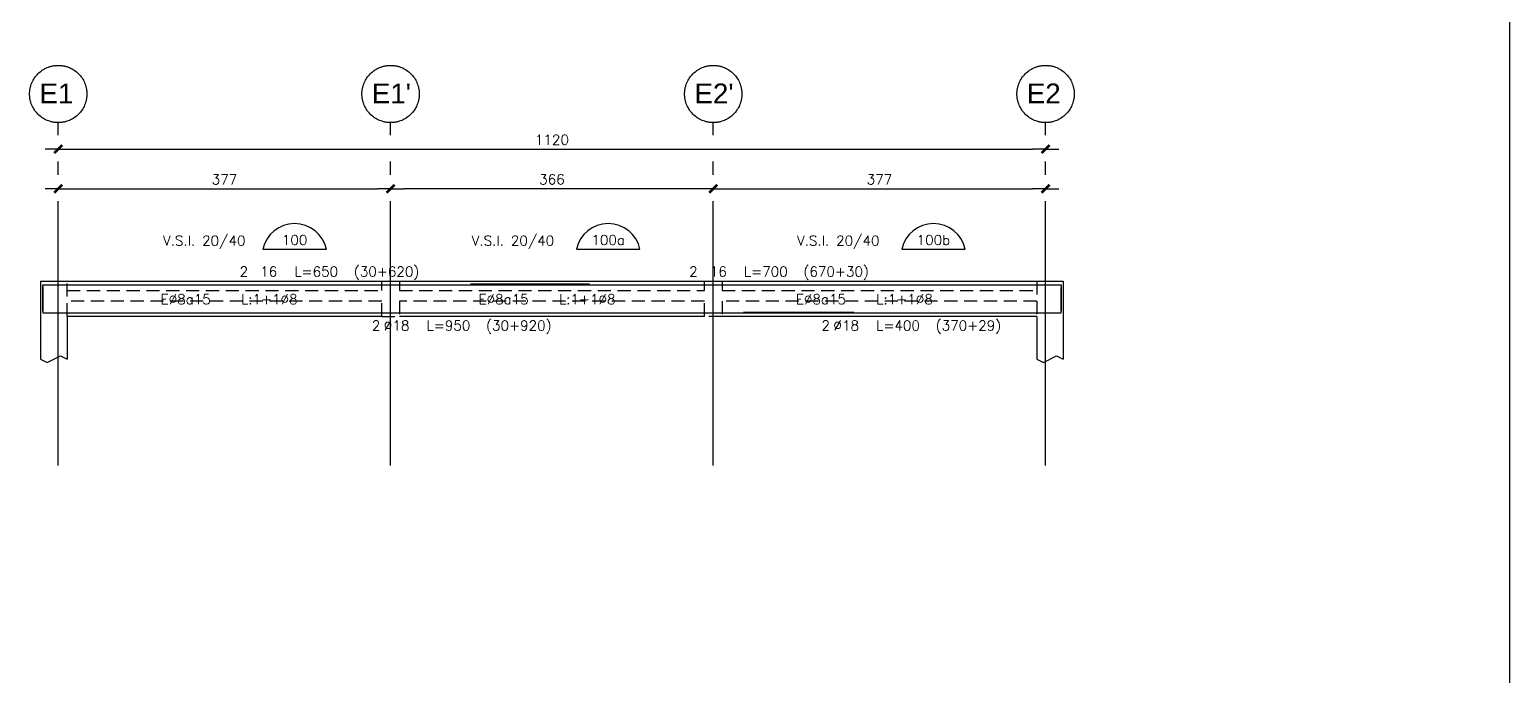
# Model space of a CAD drawing. Extents: x -6066 to 8175, y -13042 to 14234.
# Drawn here: x 4008 to 5687, y 1404 to 2137 of the extents above; entities that cross this region are included whole.
import ezdxf
from ezdxf.enums import TextEntityAlignment as Align

# ---------------------------------------------------------------- set-up
doc = ezdxf.new("R2010")
doc.units = 0
doc.header["$LTSCALE"] = 30
doc.header["$MEASUREMENT"] = 0
doc.linetypes.add('DASHED', pattern=[0.75, 0.5, -0.25])
doc.linetypes.add('EJES', pattern=[12.5, 10, -1, 0.5, -1])
doc.layers.get('0').update_dxf_attribs({"linetype": 'CONTINUOUS'})
for name, color, linetype in [('CONTORNOS', 3, 'CONTINUOUS'), ('RLA-CONTORNOS', 3, 'CONTINUOUS'), ('RLA-EJES', 1, 'EJES'), ('RLA-FE', 7, 'CONTINUOUS'), ('RLA-FORMATO', 7, 'CONTINUOUS'), ('RLA-SEGMENTOS1', 2, 'DASHED'), ('RLA-TEXTOS-FE', 9, 'CONTINUOUS'), ('RLA-TEXTOS1', 9, 'CONTINUOUS')]:
    doc.layers.add(name, color=color, linetype=linetype)
doc.styles.add('Arial_1', font='arial.ttf', dxfattribs={"height": 22.5})
doc.styles.add('ROMANS', font='romans.shx', dxfattribs={"height": 11.25})
doc.dimstyles.new('ING50', dxfattribs={"dimscale": 50, "dimtxt": 0.27, "dimasz": 0.3, "dimexe": 0, "dimexo": 0, "dimgap": 0.1, "dimtad": 1, "dimdec": 1, "dimzin": 12, "dimdsep": 46, "dimtxsty": 'ROMANS', "dimblk": 'TICK1', "dimblk1": 'TICK1', "dimblk2": 'TICK1', "dimcen": 0.09, "dimclrd": 2, "dimclre": 1, "dimclrt": 3, "dimadec": 0, "dimazin": 0, "dimtfac": 1, "dimtdec": 0, "dimtix": 1, "dimtmove": 2, "dimatfit": 3, "dimldrblk": 'TICK1', "dimfxl": 0, "dimfxlon": 1, "dimtolj": 1, "dimtzin": 0, "dimarcsym": 0})

# ---------------------------------------------------------------- blocks, each defined once
blk = doc.blocks.new('TICK1')
at = {"color": 2}
for points in [[(0, 0), (-1, 0)], [(0, 0), (1, 0)]]:
    blk.add_lwpolyline(points, dxfattribs=at)
at = {"color": 2, "const_width": 0.2}
blk.add_lwpolyline([(-0.3, -0.3), (0.3, 0.3)], dxfattribs=at)
blk = doc.blocks.new('*D80')
at = {"color": 2, "lineweight": -2, "transparency": 16777216}
blk.add_line((4055.8, 2001.4), (5145.8, 2001.4), dxfattribs=at)
at = {"color": 2, "lineweight": -2, "transparency": 16777216, "xscale": 15, "yscale": 15, "zscale": 15, "rotation": 180}
blk.add_blockref('TICK1', (4040.8, 2001.4), dxfattribs=at)
at = {"color": 2, "lineweight": -2, "transparency": 16777216, "xscale": 15, "yscale": 15, "zscale": 15}
blk.add_blockref('TICK1', (5160.8, 2001.4), dxfattribs=at)
at = {"color": 3, "transparency": 16777216, "insert": (4600.8, 2012), "char_height": 11.25, "attachment_point": 5, "style": 'ROMANS'}
blk.add_mtext('\\A1;1120', dxfattribs=at)
blk = doc.blocks.new('*D77')
at = {"color": 2, "lineweight": -2, "transparency": 16777216}
blk.add_line((4055.8, 1956.4), (4402.8, 1956.4), dxfattribs=at)
at = {"color": 2, "lineweight": -2, "transparency": 16777216, "xscale": 15, "yscale": 15, "zscale": 15, "rotation": 180}
blk.add_blockref('TICK1', (4040.8, 1956.4), dxfattribs=at)
at = {"color": 2, "lineweight": -2, "transparency": 16777216, "xscale": 15, "yscale": 15, "zscale": 15}
blk.add_blockref('TICK1', (4417.8, 1956.4), dxfattribs=at)
at = {"color": 3, "transparency": 16777216, "insert": (4229.3, 1967), "char_height": 11.25, "attachment_point": 5, "style": 'ROMANS'}
blk.add_mtext('\\A1;377', dxfattribs=at)
blk = doc.blocks.new('*D78')
at = {"color": 2, "lineweight": -2, "transparency": 16777216}
blk.add_line((4768.8, 1956.4), (4432.8, 1956.4), dxfattribs=at)
at = {"color": 2, "lineweight": -2, "transparency": 16777216, "xscale": 15, "yscale": 15, "zscale": 15, "rotation": 180}
blk.add_blockref('TICK1', (4417.8, 1956.4), dxfattribs=at)
at = {"color": 2, "lineweight": -2, "transparency": 16777216, "xscale": 15, "yscale": 15, "zscale": 15}
blk.add_blockref('TICK1', (4783.8, 1956.4), dxfattribs=at)
at = {"color": 3, "transparency": 16777216, "insert": (4600.8, 1967), "char_height": 11.25, "attachment_point": 5, "style": 'ROMANS'}
blk.add_mtext('\\A1;366', dxfattribs=at)
blk = doc.blocks.new('*D79')
at = {"color": 2, "lineweight": -2, "transparency": 16777216}
blk.add_line((4798.8, 1956.4), (5145.8, 1956.4), dxfattribs=at)
at = {"color": 2, "lineweight": -2, "transparency": 16777216, "xscale": 15, "yscale": 15, "zscale": 15, "rotation": 180}
blk.add_blockref('TICK1', (4783.8, 1956.4), dxfattribs=at)
at = {"color": 2, "lineweight": -2, "transparency": 16777216, "xscale": 15, "yscale": 15, "zscale": 15}
blk.add_blockref('TICK1', (5160.8, 1956.4), dxfattribs=at)
at = {"color": 3, "transparency": 16777216, "insert": (4972.3, 1967), "char_height": 11.25, "attachment_point": 5, "style": 'ROMANS'}
blk.add_mtext('\\A1;377', dxfattribs=at)
blk = doc.blocks.new('*U136')
at = {"layer": 'RLA-FE'}
for p, q in [((0, 30), (0, 0)), ((0, 0), (838.2, 0)), ((838.2, 0), (888.2, 0)), ((888.2, 0), (920, 0)), ((920, 0), (920, 0))]:
    blk.add_line(p, q, dxfattribs=at)
at = {"layer": 'RLA-FE', "color": 3, "style": 'ROMANS', "flags": 8}
for tag, p in [('F=', (368.4, -19.9)), ('NUM', (382.8, -19.9))]:
    blk.add_attdef(tag, text='', height=11.2, dxfattribs=at).set_placement(p, align=Align.RIGHT)
at = {"layer": 'RLA-FE', "color": 3, "style": 'ROMANS'}
for tag, p, flags in [('PHI', (386.7, -19.7), 12), ('DIAM', (396.6, -19.9), 12), ('MINUS', (418.6, -19.9), 13), ('MARK', (432, -19.9), 13), ('TEXTO_FE1', (435.3, -19.9), 8), ('TEXTO_FE2', (502.8, -19.9), 8), ('TIPO', (458.8, -57.9), 13), ('NVECES', (444.9, -76.9), 13), ('NUMFE', (448.9, -96.6), 13), ('CAPA', (457.1, -115.7), 13), ('DESPLAZA', (277.2, -134.2), 13), ('ESPACIO', (283.2, -152.5), 13), ('CANT', (297.1, -171.3), 13)]:
    blk.add_attdef(tag, p, '', height=11.2, dxfattribs=dict(at, flags=flags))
blk = doc.blocks.new('*U137')
at = {"layer": 'RLA-FE'}
for p, q in [((370, 0), (370, 29)), ((0, 0), (0, 0)), ((0, 0), (288.2, 0)), ((288.2, 0), (338.2, 0)), ((338.2, 0), (370, 0))]:
    blk.add_line(p, q, dxfattribs=at)
at = {"layer": 'RLA-FE', "color": 3, "style": 'ROMANS', "flags": 8}
for tag, p in [('F=', (93.4, -19.9)), ('NUM', (107.8, -19.9))]:
    blk.add_attdef(tag, text='', height=11.2, dxfattribs=at).set_placement(p, align=Align.RIGHT)
at = {"layer": 'RLA-FE', "color": 3, "style": 'ROMANS'}
for tag, p, flags in [('PHI', (111.7, -19.7), 12), ('DIAM', (121.6, -19.9), 12), ('MINUS', (143.6, -19.9), 13), ('MARK', (157, -19.9), 13), ('TEXTO_FE1', (160.3, -19.9), 8), ('TEXTO_FE2', (227.8, -19.9), 8), ('TIPO', (183.8, -57.9), 13), ('NVECES', (169.9, -76.9), 13), ('NUMFE', (173.9, -96.6), 13), ('CAPA', (182.1, -115.7), 13), ('DESPLAZA', (287.2, -134.2), 13), ('ESPACIO', (293.2, -152.5), 13), ('CANT', (307.1, -171.3), 13)]:
    blk.add_attdef(tag, p, '', height=11.2, dxfattribs=dict(at, flags=flags))
blk = doc.blocks.new('*U138')
at = {"layer": 'RLA-FE', "color": 6}
blk.add_line((0, 1), (125, 1), dxfattribs=at)
at = {"layer": 'RLA-FE', "color": 3, "style": 'ROMANS', "flags": 8}
for tag, p in [('(', (48.2, 9.1)), ('EMP', (67.2, 9.1)), (')', (86.5, 9.1))]:
    blk.add_attdef(tag, text='', height=11.2, dxfattribs=at).set_placement(p, align=Align.CENTER)
blk = doc.blocks.new('*U93')
at = {"layer": 'RLA-FE'}
for p, q in [((0, -30), (0, 0)), ((0, 0), (538.2, 0)), ((538.2, 0), (588.2, 0)), ((588.2, 0), (620, 0)), ((620, 0), (620, 0))]:
    blk.add_line(p, q, dxfattribs=at)
at = {"layer": 'RLA-FE', "color": 3, "style": 'ROMANS', "flags": 8}
for tag, p in [('F=', (218.4, 9.3)), ('NUM', (232.8, 9.3))]:
    blk.add_attdef(tag, text='', height=11.2, dxfattribs=at).set_placement(p, align=Align.RIGHT)
at = {"layer": 'RLA-FE', "color": 3, "style": 'ROMANS'}
for tag, p, flags in [('PHI', (236.7, 9.5), 14), ('DIAM', (246.6, 9.3), 12), ('MINUS', (268.6, 9.3), 13), ('MARK', (282, 9.3), 13), ('TEXTO_FE1', (285.3, 9.3), 8), ('TEXTO_FE2', (352.8, 9.3), 8), ('TIPO', (308.8, -75.8), 13), ('NVECES', (294.9, -94.7), 13), ('NUMFE', (298.9, -114.5), 13), ('CAPA', (307.1, -133.6), 13), ('DESPLAZA', (278.3, -151.6), 13), ('ESPACIO', (284.4, -170), 13), ('CANT', (298.2, -188.8), 13)]:
    blk.add_attdef(tag, p, '', height=11.2, dxfattribs=dict(at, flags=flags))
blk = doc.blocks.new('*U94')
at = {"layer": 'RLA-FE'}
for p, q in [((0, 0), (0, 0)), ((0, 0), (588.2, 0)), ((588.2, 0), (638.2, 0)), ((638.2, 0), (670, 0)), ((670, 0), (670, -30))]:
    blk.add_line(p, q, dxfattribs=at)
at = {"layer": 'RLA-FE', "color": 3, "style": 'ROMANS', "flags": 8}
for tag, p in [('F=', (243.4, 9.3)), ('NUM', (257.8, 9.3))]:
    blk.add_attdef(tag, text='', height=11.2, dxfattribs=at).set_placement(p, align=Align.RIGHT)
at = {"layer": 'RLA-FE', "color": 3, "style": 'ROMANS'}
for tag, p, flags in [('PHI', (261.7, 9.5), 14), ('DIAM', (271.6, 9.3), 12), ('MINUS', (293.6, 9.3), 13), ('MARK', (307, 9.3), 13), ('TEXTO_FE1', (310.3, 9.3), 8), ('TEXTO_FE2', (377.8, 9.3), 8), ('TIPO', (333.8, -75.8), 13), ('NVECES', (319.9, -94.7), 13), ('NUMFE', (323.9, -114.5), 13), ('CAPA', (332.1, -133.6), 13), ('DESPLAZA', (278.3, -151.6), 13), ('ESPACIO', (284.4, -170), 13), ('CANT', (298.2, -188.8), 13)]:
    blk.add_attdef(tag, p, '', height=11.2, dxfattribs=dict(at, flags=flags))
blk = doc.blocks.new('*U96')
at = {"layer": 'RLA-FE', "color": 6}
blk.add_line((0, 1), (135, 1), dxfattribs=at)
at = {"layer": 'RLA-FE', "color": 3, "style": 'ROMANS', "flags": 8}
for tag, p in [('(', (53.2, 9.1)), ('EMP', (72.2, 9.1)), (')', (91.5, 9.1))]:
    blk.add_attdef(tag, text='', height=11.2, dxfattribs=at).set_placement(p, align=Align.CENTER)

msp = doc.modelspace()

# ---------------------------------------------------------------- linework, layer by layer
at = {"layer": 'CONTORNOS', "color": 2}
for points in [[(4020.76, 1762.88), (4028.26, 1759.13), (4043.26, 1766.63), (4050.76, 1762.88)], [(5150.76, 1762.88), (5158.26, 1759.13), (5173.26, 1766.63), (5180.76, 1762.88)]]:
    msp.add_lwpolyline(points, dxfattribs=at)
at = {"layer": 'RLA-CONTORNOS'}
for p, q in [((4020.76, 1851.42), (5150.76, 1851.42)), ((4020.76, 1851.42), (4020.76, 1762.88)), ((5150.76, 1851.42), (5170.76, 1851.42)), ((5150.76, 1851.42), (5180.76, 1851.42)), ((5150.76, 1851.42), (5170.76, 1851.42)), ((5150.76, 1851.42), (5180.76, 1851.42)), ((5150.76, 1851.39), (5170.76, 1851.39)), ((5180.76, 1851.42), (5180.76, 1762.88)), ((5180.76, 1851.42), (5180.76, 1762.88)), ((4407.76, 1811.42), (4050.76, 1811.42)), ((4050.76, 1811.42), (4050.76, 1762.88)), ((4773.76, 1811.42), (4427.76, 1811.42)), ((5150.76, 1811.42), (4793.76, 1811.42)), ((5150.76, 1811.42), (5150.76, 1762.88))]:
    msp.add_line(p, q, dxfattribs=at)
at = {"layer": 'RLA-EJES'}
for p, q in [((4040.76, 1642.16), (4040.76, 2031.42)), ((4417.76, 1642.16), (4417.76, 2031.42)), ((4783.76, 1642.16), (4783.76, 2031.42)), ((5160.76, 1642.16), (5160.76, 2031.42))]:
    msp.add_line(p, q, dxfattribs=at)
at = {"layer": 'RLA-EJES', "color": 3}
for centre in [(4040.76, 2063.92), (4417.76, 2063.92), (4783.76, 2063.92), (5160.76, 2063.92)]:
    msp.add_circle(centre, 32.5, dxfattribs=at)
at = {"layer": 'RLA-FORMATO', "color": 6, "linetype": 'Continuous'}
msp.add_line((5686.9, 4123.1), (5686.9, 68.1), dxfattribs=at)
at = {"layer": 'RLA-SEGMENTOS1'}
for p, q in [((4050.76, 1811.42), (4050.76, 1851.42)), ((4407.76, 1840.92), (4407.76, 1851.42)), ((4427.76, 1851.42), (4427.76, 1840.92)), ((4773.76, 1840.92), (4773.76, 1851.42)), ((4793.76, 1851.42), (4793.76, 1840.92)), ((5150.76, 1851.42), (5150.76, 1811.42)), ((4050.76, 1840.92), (4407.76, 1840.92)), ((4427.76, 1840.92), (4773.76, 1840.92)), ((4793.76, 1840.92), (5150.76, 1840.92)), ((4407.76, 1828.92), (4050.76, 1828.92)), ((4407.76, 1811.42), (4407.76, 1828.92)), ((4773.76, 1828.92), (4427.76, 1828.92)), ((4427.76, 1828.92), (4427.76, 1811.42)), ((4773.76, 1811.42), (4773.76, 1828.92)), ((5150.76, 1828.92), (4793.76, 1828.92)), ((4793.76, 1828.92), (4793.76, 1811.42)), ((4407.76, 1811.42), (4427.76, 1811.42)), ((4793.76, 1811.42), (4773.76, 1811.42))]:
    msp.add_line(p, q, dxfattribs=at)
at = {"layer": 'RLA-TEXTOS1'}
for p, q in [((4272.88, 1887.76), (4344.88, 1887.76)), ((4628.67, 1887.76), (4700.67, 1887.76)), ((4997.57, 1887.76), (5069.57, 1887.76))]:
    msp.add_line(p, q, dxfattribs=at)
for centre in [(4308.88, 1880.1), (4664.67, 1880.1), (5033.57, 1880.1)]:
    msp.add_arc(centre, 36.81, 12.01022, 167.98978, dxfattribs=at)

# ---------------------------------------------------------------- block references
at = {"layer": 'RLA-FE'}
ref = msp.add_blockref('*U93', (4023.26, 1847.42), dxfattribs=at)
ref.add_attrib('DIAM', '16', (4269.86, 1856.74), dxfattribs={"color": 3, "height": 11.25, "style": 'ROMANS'})
ref.add_attrib('NUM', '2', dxfattribs={"color": 3, "height": 11.25, "style": 'ROMANS'}).set_placement((4256.11, 1856.74), align=Align.RIGHT)
ref.add_attrib('TEXTO_FE1', 'L=650', (4308.57, 1856.74), dxfattribs={"color": 3, "height": 11.25, "style": 'ROMANS'})
ref.add_attrib('TEXTO_FE2', '(30+620)', (4376.1, 1856.76), dxfattribs={"color": 3, "height": 11.25, "style": 'ROMANS'})
ref = msp.add_blockref('*U94', (4508.26, 1847.42), dxfattribs=at)
ref.add_attrib('DIAM', '16', (4779.86, 1856.74), dxfattribs={"color": 3, "height": 11.25, "style": 'ROMANS'})
ref.add_attrib('NUM', '2', dxfattribs={"color": 3, "height": 11.25, "style": 'ROMANS'}).set_placement((4766.11, 1856.74), align=Align.RIGHT)
ref.add_attrib('TEXTO_FE1', 'L=700', (4818.57, 1856.74), dxfattribs={"color": 3, "height": 11.25, "style": 'ROMANS'})
ref.add_attrib('TEXTO_FE2', '(670+30)', (4886.1, 1856.76), dxfattribs={"color": 3, "height": 11.25, "style": 'ROMANS'})
for name, p in [('*U96', (4508.26, 1847.42)), ('*U138', (4818.26, 1815.42))]:
    msp.add_blockref(name, p, dxfattribs=at)
ref = msp.add_blockref('*U136', (4023.26, 1815.42), dxfattribs=at)
ref.add_attrib('DIAM', '18', (4419.86, 1795.52), dxfattribs={"color": 3, "height": 11.25, "style": 'ROMANS'})
ref.add_attrib('NUM', '2', dxfattribs={"color": 3, "height": 11.25, "style": 'ROMANS'}).set_placement((4406.11, 1795.52), align=Align.RIGHT)
ref.add_attrib('TEXTO_FE1', 'L=950', (4458.57, 1795.52), dxfattribs={"color": 3, "height": 11.25, "style": 'ROMANS'})
ref.add_attrib('TEXTO_FE2', '(30+920)', (4526.1, 1795.54), dxfattribs={"color": 3, "height": 11.25, "style": 'ROMANS'})
ref.add_attrib('PHI', '%%C', (4410.01, 1795.74), dxfattribs={"color": 3, "height": 11.25, "style": 'ROMANS'})
ref = msp.add_blockref('*U137', (4808.26, 1815.42), dxfattribs=at)
ref.add_attrib('DIAM', '18', (4929.86, 1795.52), dxfattribs={"color": 3, "height": 11.25, "style": 'ROMANS'})
ref.add_attrib('NUM', '2', dxfattribs={"color": 3, "height": 11.25, "style": 'ROMANS'}).set_placement((4916.11, 1795.52), align=Align.RIGHT)
ref.add_attrib('TEXTO_FE1', 'L=400', (4968.57, 1795.52), dxfattribs={"color": 3, "height": 11.25, "style": 'ROMANS'})
ref.add_attrib('TEXTO_FE2', '(370+29)', (5036.1, 1795.54), dxfattribs={"color": 3, "height": 11.25, "style": 'ROMANS'})
ref.add_attrib('PHI', '%%C', (4920.01, 1795.74), dxfattribs={"color": 3, "height": 11.25, "style": 'ROMANS'})

# ---------------------------------------------------------------- texts
at = {"layer": 'RLA-EJES', "color": 5, "char_height": 22.5, "width": 51.308, "attachment_point": 1, "style": 'Arial_1'}
for s, insert in [('E1', (4019.44, 2075.8)), ("E1'", (4396.44, 2075.8)), ("E2'", (4762.44, 2075.8)), ('E2', (5139.44, 2075.8))]:
    msp.add_mtext(s, dxfattribs=dict(at, insert=insert))
at = {"layer": 'RLA-TEXTOS-FE', "color": 9, "style": 'ROMANS'}
for s, p in [('E%%C8a15', (4185.35, 1825.34)), ('L:1+1%%C8', (4280.2, 1825.34)), ('E%%C8a15', (4545.97, 1825.34)), ('L:1+1%%C8', (4640.83, 1825.34)), ('E%%C8a15', (4905.93, 1825.34)), ('L:1+1%%C8', (5000.78, 1825.34))]:
    msp.add_text(s, height=11.25, dxfattribs=at).set_placement(p, align=Align.CENTER)
at = {"layer": 'RLA-TEXTOS1', "style": 'ROMANS'}
for s, p in [('V.S.I. 20/40', (4206.39, 1891.84)), ('100', (4308.85, 1892.55)), ('V.S.I. 20/40', (4556.59, 1891.84)), ('100a', (4664.64, 1892.55)), ('V.S.I. 20/40', (4925.58, 1891.84)), ('100b', (5033.55, 1892.55))]:
    msp.add_text(s, height=11.25, dxfattribs=at).set_placement(p, align=Align.CENTER)

# ---------------------------------------------------------------- dimensions: what is measured, and where the dimension line sits
for base, p1, p2, picture, middle in [((5160.76, 2001.42), (4040.76, 2001.42), (5160.76, 2001.42), '*D80', (4600.76, 2012.04)), ((4417.76, 1956.42), (4040.76, 1956.42), (4417.76, 1956.42), '*D77', (4229.26, 1967.04)), ((5160.76, 1956.42), (4783.76, 1956.42), (5160.76, 1956.42), '*D79', (4972.26, 1967.04))]:
    dim = msp.add_linear_dim(base=base, p1=p1, p2=p2, dimstyle='ING50')
    dim.commit()
    dim.dimension.update_dxf_attribs({"geometry": picture, "text_midpoint": middle})
dim = msp.add_linear_dim(base=(4417.76, 1956.42), p1=(4783.76, 1956.42), p2=(4417.76, 1956.42), angle=180, dimstyle='ING50')
dim.commit()
dim.dimension.update_dxf_attribs({"geometry": '*D78', "text_midpoint": (4600.76, 1967.04)})

doc.saveas('drawing.dxf')
